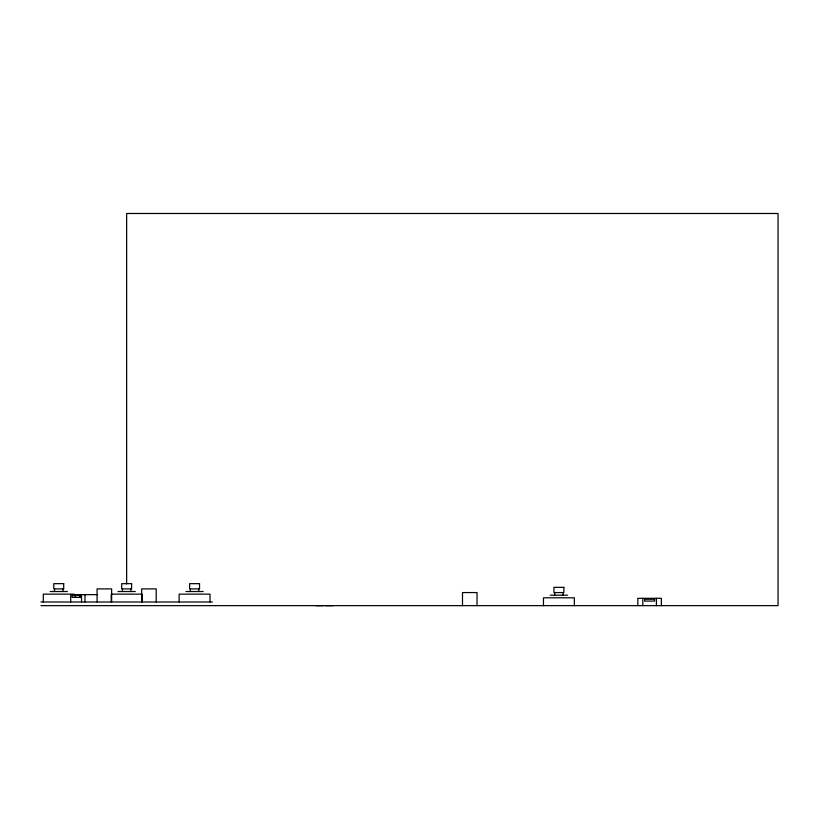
<?xml version="1.0" encoding="UTF-8"?>
<svg xmlns="http://www.w3.org/2000/svg" width="819" height="819" viewBox="0 0 819 819"><rect width="100%" height="100%" fill="white"/><g stroke="black" fill="none" stroke-linecap="round" stroke-linejoin="round"><path stroke-width="1.23" d="M50.113 591.523L67.383 591.523M118.018 591.523L135.289 591.523M185.923 591.523L203.194 591.523M74.181 594.133L43.305 594.133L43.305 601.985M96.97 594.655L70.69 594.655L70.69 601.985M550.276 595.178L567.547 595.178M80.968 595.577L72.144 595.577L72.144 597.409L80.968 597.409M40.95 601.985L212.356 601.985M318.519 605.65L315.929 605.65M327.866 605.65L330.139 605.65M40.95 605.65L778.05 605.65L778.05 213.483L126.648 213.483L126.648 583.937M661.383 605.65L661.383 598.32L637.827 598.32L637.827 605.65M656.408 598.32L656.408 605.65M642.802 598.32L642.802 605.65M574.344 605.65L574.344 597.798L543.468 597.798L543.468 605.65M563.093 592.567L563.093 595.178M554.719 592.567L554.719 595.178M477.027 605.65L477.027 592.567L462.489 592.567L462.489 605.65M333.005 605.65L330.63 605.65M327.6 605.65L325.225 605.65M323.188 605.65L320.987 605.65M320.362 605.65L318.888 605.65M210.002 601.985L210.002 594.133L179.126 594.133L179.126 601.985M198.751 588.902L198.751 591.523M190.377 588.902L190.377 591.523M156.214 601.985L156.214 588.902L141.677 588.902L141.677 601.985M142.096 601.985L142.096 594.133L111.21 594.133L111.21 601.985M130.835 588.902L130.835 591.523M122.471 588.902L122.471 591.523M111.63 601.985L111.63 588.902L97.092 588.902L97.092 601.985M84.961 594.655L84.961 601.985M81.531 594.655L81.531 601.985M80.067 595.577L80.067 597.409M75.307 595.577L75.307 597.409M62.93 588.902L62.93 591.523M54.556 588.902L54.556 591.523M63.718 583.671L53.778 583.671L53.778 588.902L63.718 588.902L63.718 583.671M131.624 583.671L121.683 583.671L121.683 588.902L131.624 588.902L131.624 583.671M199.529 583.671L189.588 583.671L189.588 588.902L199.529 588.902L199.529 583.671M563.881 587.336L553.941 587.336L553.941 592.567L563.881 592.567L563.881 587.336M654.576 599.242L644.635 599.242L644.635 601.074L654.576 601.074L654.576 599.242"/></g></svg>
